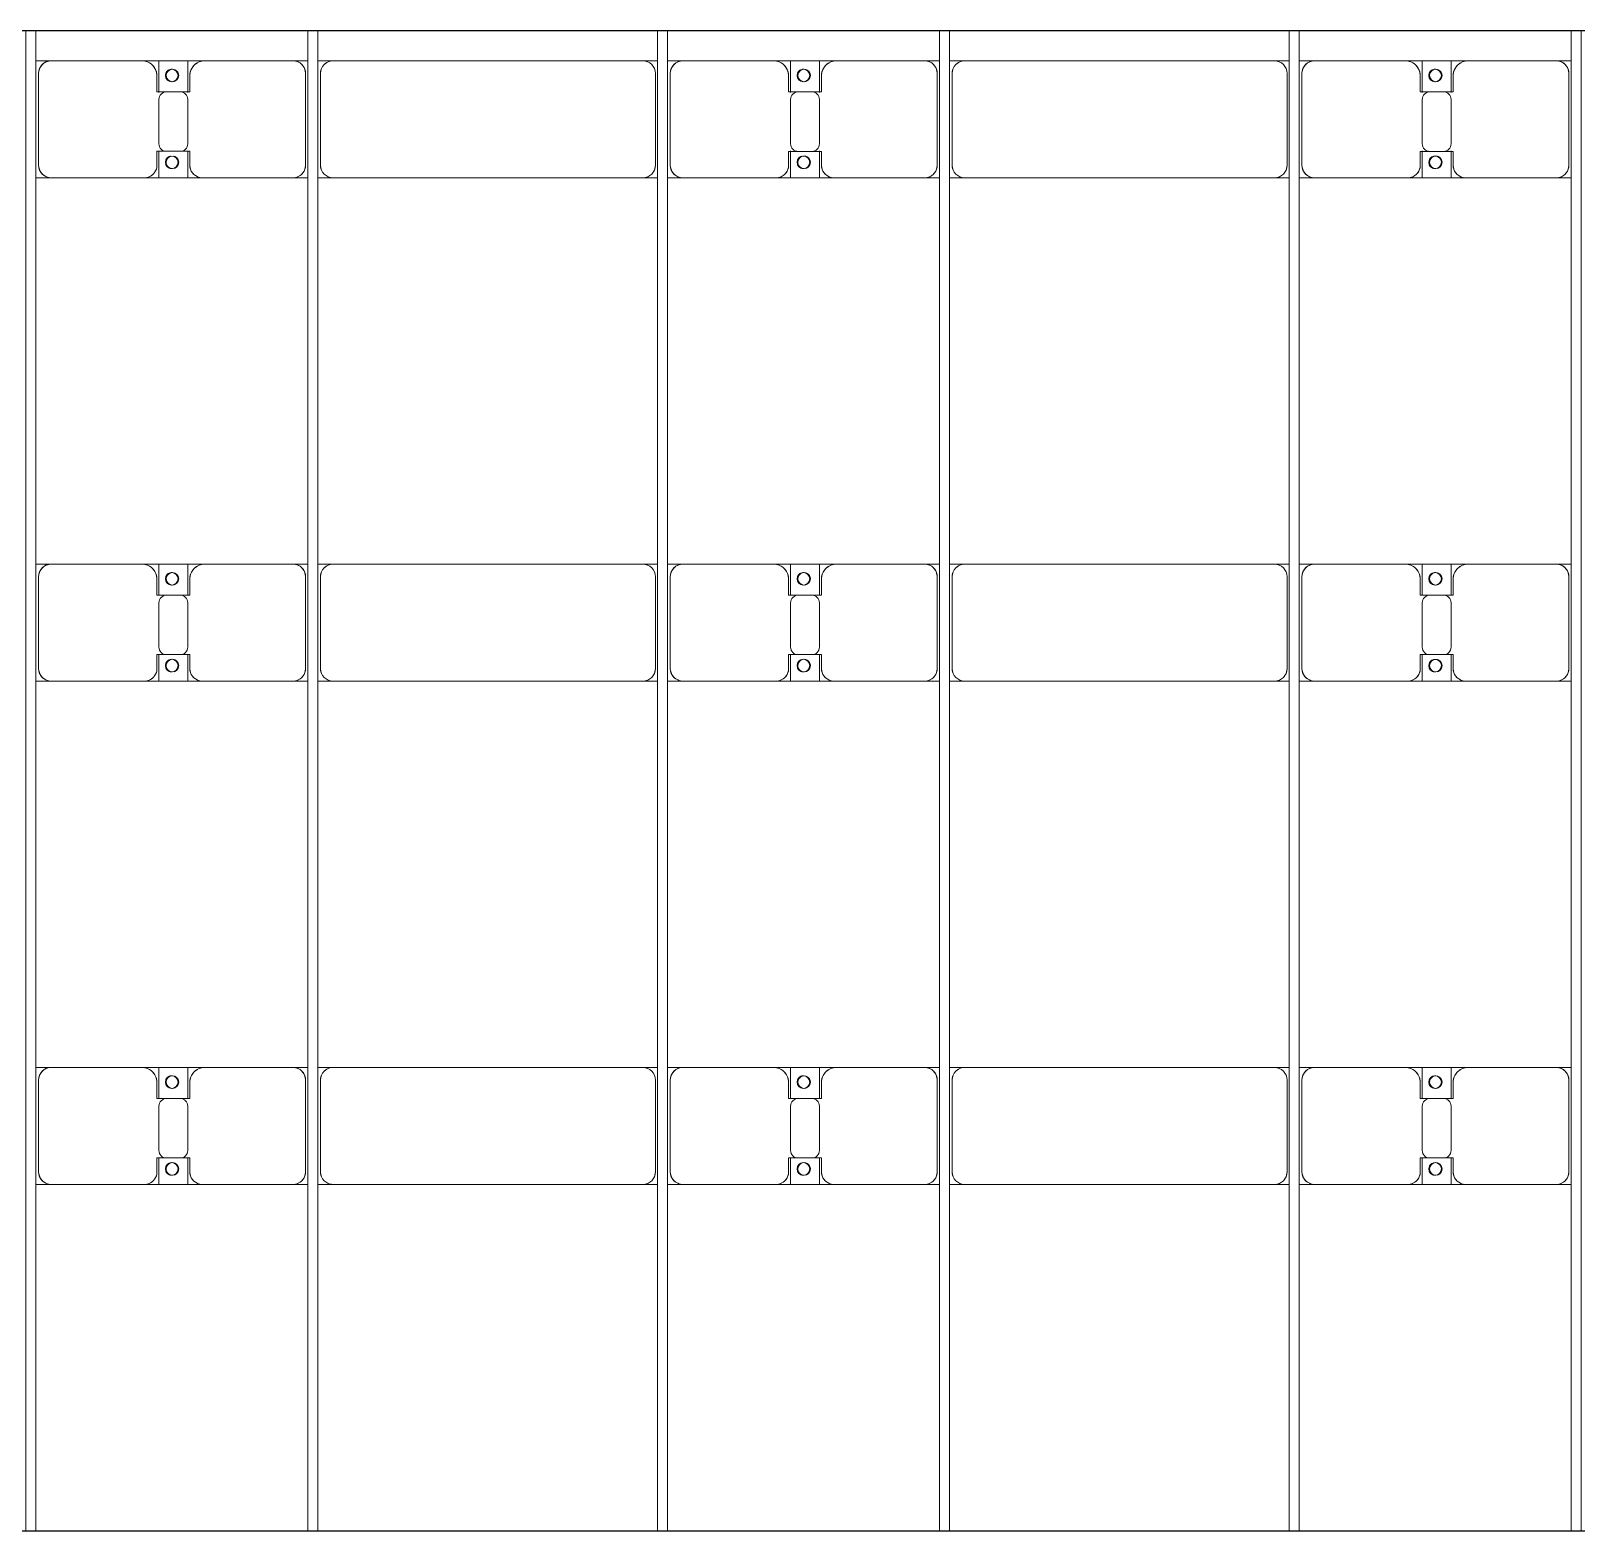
# Model space of a CAD drawing. Header units: millimetres. Extents: x -533732 to -130507, y -117886 to -23954.
# Drawn here: x -445029 to -438889, y -65746 to -59785 of the extents above; entities that cross this region are included whole.
import ezdxf

# ---------------------------------------------------------------- set-up
doc = ezdxf.new("R2010")
doc.units = ezdxf.units.MM
doc.layers.add('A-GENM', color=13, linetype='Continuous', lineweight=9)
doc.layers.add('S-BEAM', color=12, linetype='Continuous', lineweight=9)

# ---------------------------------------------------------------- blocks, each defined once
blk = doc.blocks.new('Dai phao do pin - DẢI PHAO ĐỠ PIN-V55-BỐ TRÍ KHUNG KẾT CẤU BÈ PIN 06')
at = {"layer": 'A-GENM', "color": 7}
for p, q in [((5728.9, 241.6), (5789.7, 241.6)), ((5728.9, 241.6), (5789.7, 241.6)), ((5739.7, 191.6), (5739.7, -173.4)), ((6149.7, 241.6), (5789.7, 241.6)), ((6149.7, 241.6), (6332.2, 241.6)), ((6332.2, 241.6), (6149.7, 241.6)), ((6217.8, 241.6), (6400.3, 241.6)), ((6217.8, 116.2), (6217.8, 241.6)), ((6400.3, 241.6), (6217.8, 241.6)), ((6332.2, 241.6), (6332.2, 116.2)), ((6750.3, 241.6), (6400.3, 241.6)), ((6750.3, 241.6), (6808.9, 241.6)), ((6750.3, 241.6), (6808.9, 241.6)), ((6800.3, -173.4), (6800.3, 191.6)), ((6848.9, 241.6), (6909.7, 241.6)), ((6848.9, 241.6), (6909.7, 241.6)), ((6859.7, 191.6), (6859.7, -173.4)), ((8140.3, 241.6), (6909.7, 241.6)), ((8140.3, 241.6), (8198.9, 241.6)), ((8140.3, 241.6), (8198.9, 241.6)), ((8190.3, -173.4), (8190.3, 191.6)), ((8238.9, 241.6), (8299.7, 241.6)), ((8238.9, 241.6), (8299.7, 241.6)), ((8249.7, 191.6), (8249.7, -173.4)), ((8659.7, 241.6), (8299.7, 241.6)), ((8659.7, 241.6), (8842.2, 241.6)), ((8842.2, 241.6), (8659.7, 241.6)), ((8727.8, 241.6), (8910.3, 241.6)), ((8727.8, 116.2), (8727.8, 241.6)), ((8910.3, 241.6), (8727.8, 241.6)), ((8842.2, 241.6), (8842.2, 116.2)), ((9260.3, 241.6), (8910.3, 241.6)), ((9260.3, 241.6), (9318.9, 241.6)), ((9260.3, 241.6), (9318.9, 241.6)), ((9310.3, -173.4), (9310.3, 191.6)), ((9358.9, 241.6), (9419.7, 241.6)), ((9358.9, 241.6), (9419.7, 241.6)), ((9369.7, 191.6), (9369.7, -173.4)), ((10650.3, 241.6), (9419.7, 241.6)), ((10650.3, 241.6), (10708.9, 241.6)), ((10650.3, 241.6), (10708.9, 241.6)), ((10700.3, -173.4), (10700.3, 191.6)), ((10748.9, 241.6), (10809.7, 241.6)), ((10748.9, 241.6), (10809.7, 241.6)), ((10759.7, 191.6), (10759.7, -173.4)), ((11169.7, 241.6), (10809.7, 241.6)), ((11169.7, 241.6), (11352.2, 241.6)), ((11352.2, 241.6), (11169.7, 241.6)), ((11237.8, 241.6), (11420.3, 241.6)), ((11237.8, 116.2), (11237.8, 241.6)), ((11420.3, 241.6), (11237.8, 241.6)), ((11352.2, 241.6), (11352.2, 116.2)), ((11770.3, 241.6), (11420.3, 241.6)), ((11770.3, 241.6), (11828.9, 241.6)), ((11770.3, 241.6), (11828.9, 241.6)), ((11820.3, -173.4), (11820.3, 191.6)), ((6209.7, 118.2), (6209.7, 181.6)), ((6340.3, 181.6), (6340.3, 118.2)), ((8719.7, 118.2), (8719.7, 181.6)), ((8850.3, 181.6), (8850.3, 118.2)), ((11229.7, 118.2), (11229.7, 181.6)), ((11360.3, 181.6), (11360.3, 118.2)), ((6302.2, 118.2), (6209.7, 118.2)), ((6217.8, 88.2), (6217.8, -88.2)), ((6340.3, 118.2), (6247.8, 118.2)), ((6332.2, -88.2), (6332.2, 88.2)), ((8812.2, 118.2), (8719.7, 118.2)), ((8727.8, 88.2), (8727.8, -88.2)), ((8850.3, 118.2), (8757.8, 118.2)), ((8842.2, -88.2), (8842.2, 88.2)), ((11322.2, 118.2), (11229.7, 118.2)), ((11237.8, 88.2), (11237.8, -88.2)), ((11360.3, 118.2), (11267.8, 118.2)), ((11352.2, -88.2), (11352.2, 88.2)), ((6209.7, -173.4), (6209.7, -118.2)), ((6209.7, -118.2), (6302.2, -118.2)), ((6217.8, -223.4), (6217.8, -116.2)), ((6247.8, -118.2), (6340.3, -118.2)), ((6332.2, -116.2), (6332.2, -223.4)), ((6340.3, -118.2), (6340.3, -173.4)), ((8719.7, -173.4), (8719.7, -118.2)), ((8719.7, -118.2), (8812.2, -118.2)), ((8727.8, -223.4), (8727.8, -116.2)), ((8757.8, -118.2), (8850.3, -118.2)), ((8842.2, -116.2), (8842.2, -223.4)), ((8850.3, -118.2), (8850.3, -173.4)), ((11229.7, -173.4), (11229.7, -118.2)), ((11229.7, -118.2), (11322.2, -118.2)), ((11237.8, -223.4), (11237.8, -116.2)), ((11267.8, -118.2), (11360.3, -118.2)), ((11352.2, -116.2), (11352.2, -223.4)), ((11360.3, -118.2), (11360.3, -173.4)), ((5789.7, -223.4), (5728.9, -223.4)), ((5789.7, -223.4), (5728.9, -223.4)), ((5789.7, -223.4), (6159.7, -223.4)), ((6332.2, -223.4), (6159.7, -223.4)), ((6159.7, -223.4), (6332.2, -223.4)), ((6390.3, -223.4), (6217.8, -223.4)), ((6217.8, -223.4), (6390.3, -223.4)), ((6390.3, -223.4), (6750.3, -223.4)), ((6808.9, -223.4), (6750.3, -223.4)), ((6808.9, -223.4), (6750.3, -223.4)), ((6909.7, -223.4), (6848.9, -223.4)), ((6909.7, -223.4), (6848.9, -223.4)), ((6909.7, -223.4), (8140.3, -223.4)), ((8198.9, -223.4), (8140.3, -223.4)), ((8198.9, -223.4), (8140.3, -223.4)), ((8299.7, -223.4), (8238.9, -223.4)), ((8299.7, -223.4), (8238.9, -223.4)), ((8299.7, -223.4), (8669.7, -223.4)), ((8842.2, -223.4), (8669.7, -223.4)), ((8669.7, -223.4), (8842.2, -223.4)), ((8900.3, -223.4), (8727.8, -223.4)), ((8727.8, -223.4), (8900.3, -223.4)), ((8900.3, -223.4), (9260.3, -223.4)), ((9318.9, -223.4), (9260.3, -223.4)), ((9318.9, -223.4), (9260.3, -223.4)), ((9419.7, -223.4), (9358.9, -223.4)), ((9419.7, -223.4), (9358.9, -223.4)), ((9419.7, -223.4), (10650.3, -223.4)), ((10708.9, -223.4), (10650.3, -223.4)), ((10708.9, -223.4), (10650.3, -223.4)), ((10809.7, -223.4), (10748.9, -223.4)), ((10809.7, -223.4), (10748.9, -223.4)), ((10809.7, -223.4), (11179.7, -223.4)), ((11352.2, -223.4), (11179.7, -223.4)), ((11179.7, -223.4), (11352.2, -223.4)), ((11410.3, -223.4), (11237.8, -223.4)), ((11237.8, -223.4), (11410.3, -223.4)), ((11410.3, -223.4), (11770.3, -223.4)), ((11828.9, -223.4), (11770.3, -223.4)), ((11828.9, -223.4), (11770.3, -223.4))]:
    blk.add_line(p, q, dxfattribs=at)
for centre, radius, start, end in [((5789.7, 191.6), 50, 90, 180), ((5789.7, 191.6), 50, 105, 180), ((6149.7, 181.6), 60, 360, 90), ((6149.7, 181.6), 60, 360, 60), ((6268.6, 183.2), 25, 0, 180), ((6268.6, 183.2), 25, 0, 165), ((6271.4, 183.2), 25, 0, 180), ((6271.4, 183.2), 25, 90, 180), ((6271.4, 183.2), 25, 15, 75), ((6400.3, 181.6), 60, 90, 180), ((6400.3, 181.6), 60, 120, 180), ((6750.3, 191.6), 50, 0, 90), ((6750.3, 191.6), 50, 0, 75), ((6909.7, 191.6), 50, 90, 180), ((6909.7, 191.6), 50, 150, 180), ((6909.7, 191.6), 50, 105, 135), ((8140.3, 191.6), 50, 0, 90), ((8140.3, 191.6), 50, 60, 90), ((8140.3, 191.6), 50, 15, 30), ((8299.7, 191.6), 50, 90, 180), ((8299.7, 191.6), 50, 105, 180), ((8659.7, 181.6), 60, 360, 90), ((8659.7, 181.6), 60, 360, 60), ((8778.6, 183.2), 25, 0, 180), ((8778.6, 183.2), 25, 0, 165), ((8781.4, 183.2), 25, 360, 180), ((8781.4, 183.2), 25, 90, 180), ((8781.4, 183.2), 25, 15, 75), ((8910.3, 181.6), 60, 90, 180), ((8910.3, 181.6), 60, 120, 180), ((9260.3, 191.6), 50, 0, 90), ((9260.3, 191.6), 50, 0, 75), ((9419.7, 191.6), 50, 90, 180), ((9419.7, 191.6), 50, 150, 180), ((9419.7, 191.6), 50, 105, 135), ((10650.3, 191.6), 50, 360, 90), ((10650.3, 191.6), 50, 60, 90), ((10650.3, 191.6), 50, 15, 30), ((10809.7, 191.6), 50, 90, 180), ((10809.7, 191.6), 50, 105, 180), ((11169.7, 181.6), 60, 360, 90), ((11169.7, 181.6), 60, 360, 60), ((11288.6, 183.2), 25, 0, 180), ((11288.6, 183.2), 25, 0, 165), ((11291.4, 183.2), 25, 360, 180), ((11291.4, 183.2), 25, 90, 180), ((11291.4, 183.2), 25, 15, 75), ((11420.3, 181.6), 60, 90, 180), ((11420.3, 181.6), 60, 120, 180), ((11770.3, 191.6), 50, 360, 90), ((11770.3, 191.6), 50, 360, 75), ((6268.6, 183.2), 25, 180, 0), ((6271.4, 183.2), 25, 180, 0), ((6271.4, 183.2), 25, 180, 300), ((6268.6, 183.2), 25, 210, 0), ((6271.4, 183.2), 25, 330, 345), ((8778.6, 183.2), 25, 180, 0), ((8781.4, 183.2), 25, 180, 360), ((8781.4, 183.2), 25, 180, 300), ((8778.6, 183.2), 25, 210, 0), ((8781.4, 183.2), 25, 330, 345), ((11288.6, 183.2), 25, 180, 0), ((11291.4, 183.2), 25, 180, 0), ((11291.4, 183.2), 25, 180, 300), ((11288.6, 183.2), 25, 210, 0), ((11291.4, 183.2), 25, 330, 345), ((6247.8, 88.2), 30, 90, 180), ((6302.2, 88.2), 30, 0, 90), ((8757.8, 88.2), 30, 90, 180), ((8812.2, 88.2), 30, 360, 90), ((11267.8, 88.2), 30, 90, 180), ((11322.2, 88.2), 30, 0, 90), ((6247.8, -88.2), 30, 180, 270), ((6302.2, -88.2), 30, 270, 0), ((8757.8, -88.2), 30, 180, 270), ((8812.2, -88.2), 30, 270, 0), ((11267.8, -88.2), 30, 180, 270), ((11322.2, -88.2), 30, 270, 0), ((5789.7, -173.4), 50, 180, 270), ((5789.7, -173.4), 50, 180, 255), ((6159.7, -173.4), 50, 270, 0), ((6159.7, -173.4), 50, 289.97255, 0), ((6268.6, -161.8), 25, 0, 180), ((6268.6, -161.8), 25, 180, 360), ((6268.6, -161.8), 25, 105, 165), ((6268.6, -161.8), 25, 195, 0), ((6271.4, -161.8), 25, 0, 180), ((6271.4, -161.8), 25, 105, 180), ((6271.4, -161.8), 25, 180, 0), ((6271.4, -161.8), 25, 180, 270), ((6268.6, -161.8), 25, 0, 75), ((6271.4, -161.8), 25, 15, 75), ((6271.4, -161.8), 25, 285, 345), ((6390.3, -173.4), 50, 180, 270), ((6390.3, -173.4), 50, 180, 255), ((6750.3, -173.4), 50, 270, 360), ((6750.3, -173.4), 50, 285, 360), ((6909.7, -173.4), 50, 180, 270), ((6909.7, -173.4), 50, 180, 210), ((8140.3, -173.4), 50, 270, 360), ((8140.3, -173.4), 50, 330, 360), ((8299.7, -173.4), 50, 180, 270), ((8299.7, -173.4), 50, 180, 255), ((8669.7, -173.4), 50, 270, 0), ((8669.7, -173.4), 50, 285, 0), ((8778.6, -161.8), 25, 0, 180), ((8778.6, -161.8), 25, 180, 0), ((8778.6, -161.8), 25, 105, 165), ((8778.6, -161.8), 25, 195, 360), ((8781.4, -161.8), 25, 360, 180), ((8781.4, -161.8), 25, 105, 180), ((8781.4, -161.8), 25, 180, 0), ((8781.4, -161.8), 25, 180, 270), ((8778.6, -161.8), 25, 360, 75), ((8781.4, -161.8), 25, 15, 75), ((8781.4, -161.8), 25, 285, 345), ((8900.3, -173.4), 50, 180, 270), ((8900.3, -173.4), 50, 180, 255), ((9260.3, -173.4), 50, 270, 360), ((9260.3, -173.4), 50, 285, 360), ((9419.7, -173.4), 50, 180, 270), ((9419.7, -173.4), 50, 180, 210), ((10650.3, -173.4), 50, 270, 360), ((10650.3, -173.4), 50, 330, 360), ((10809.7, -173.4), 50, 180, 270), ((10809.7, -173.4), 50, 180, 255), ((11179.7, -173.4), 50, 270, 360), ((11179.7, -173.4), 50, 285, 0), ((11288.6, -161.8), 25, 360, 180), ((11288.6, -161.8), 25, 180, 360), ((11288.6, -161.8), 25, 105, 165), ((11288.6, -161.8), 25, 195, 360), ((11291.4, -161.8), 25, 0, 180), ((11291.4, -161.8), 25, 105, 180), ((11291.4, -161.8), 25, 180, 0), ((11291.4, -161.8), 25, 180, 270), ((11288.6, -161.8), 25, 360, 75), ((11291.4, -161.8), 25, 15, 75), ((11291.4, -161.8), 25, 285, 345), ((11410.3, -173.4), 50, 180, 270), ((11410.3, -173.4), 50, 180, 255), ((11770.3, -173.4), 50, 270, 360), ((11770.3, -173.4), 50, 285, 360), ((6909.7, -173.4), 50, 240, 270), ((8140.3, -173.4), 50, 285, 300), ((9419.7, -173.4), 50, 240, 270), ((10650.3, -173.4), 50, 285, 300)]:
    blk.add_arc(centre, radius, start, end, dxfattribs=at)
blk = doc.blocks.new('Dai phao do pin - DẢI PHAO ĐỠ PIN-V57-BỐ TRÍ KHUNG KẾT CẤU BÈ PIN 06')
at = {"layer": 'A-GENM', "color": 7}
for p, q in [((5728.9, 241.6), (5789.7, 241.6)), ((5728.9, 241.6), (5789.7, 241.6)), ((5739.7, 191.6), (5739.7, -173.4)), ((6149.7, 241.6), (5789.7, 241.6)), ((6149.7, 241.6), (6332.2, 241.6)), ((6332.2, 241.6), (6149.7, 241.6)), ((6217.8, 241.6), (6400.3, 241.6)), ((6217.8, 116.2), (6217.8, 241.6)), ((6400.3, 241.6), (6217.8, 241.6)), ((6332.2, 241.6), (6332.2, 116.2)), ((6750.3, 241.6), (6400.3, 241.6)), ((6750.3, 241.6), (6808.9, 241.6)), ((6750.3, 241.6), (6808.9, 241.6)), ((6800.3, -173.4), (6800.3, 191.6)), ((6848.9, 241.6), (6909.7, 241.6)), ((6848.9, 241.6), (6909.7, 241.6)), ((6859.7, 191.6), (6859.7, -173.4)), ((8140.3, 241.6), (6909.7, 241.6)), ((8140.3, 241.6), (8198.9, 241.6)), ((8140.3, 241.6), (8198.9, 241.6)), ((8190.3, -173.4), (8190.3, 191.6)), ((8238.9, 241.6), (8299.7, 241.6)), ((8238.9, 241.6), (8299.7, 241.6)), ((8249.7, 191.6), (8249.7, -173.4)), ((8659.7, 241.6), (8299.7, 241.6)), ((8659.7, 241.6), (8842.2, 241.6)), ((8842.2, 241.6), (8659.7, 241.6)), ((8727.8, 241.6), (8910.3, 241.6)), ((8727.8, 116.2), (8727.8, 241.6)), ((8910.3, 241.6), (8727.8, 241.6)), ((8842.2, 241.6), (8842.2, 116.2)), ((9260.3, 241.6), (8910.3, 241.6)), ((9260.3, 241.6), (9318.9, 241.6)), ((9260.3, 241.6), (9318.9, 241.6)), ((9310.3, -173.4), (9310.3, 191.6)), ((9358.9, 241.6), (9419.7, 241.6)), ((9358.9, 241.6), (9419.7, 241.6)), ((9369.7, 191.6), (9369.7, -173.4)), ((10650.3, 241.6), (9419.7, 241.6)), ((10650.3, 241.6), (10708.9, 241.6)), ((10650.3, 241.6), (10708.9, 241.6)), ((10700.3, -173.4), (10700.3, 191.6)), ((10748.9, 241.6), (10809.7, 241.6)), ((10748.9, 241.6), (10809.7, 241.6)), ((10759.7, 191.6), (10759.7, -173.4)), ((11169.7, 241.6), (10809.7, 241.6)), ((11169.7, 241.6), (11352.2, 241.6)), ((11352.2, 241.6), (11169.7, 241.6)), ((11237.8, 241.6), (11420.3, 241.6)), ((11237.8, 116.2), (11237.8, 241.6)), ((11420.3, 241.6), (11237.8, 241.6)), ((11352.2, 241.6), (11352.2, 116.2)), ((11770.3, 241.6), (11420.3, 241.6)), ((11770.3, 241.6), (11828.9, 241.6)), ((11770.3, 241.6), (11828.9, 241.6)), ((11820.3, -173.4), (11820.3, 191.6)), ((6209.7, 118.2), (6209.7, 181.6)), ((6340.3, 181.6), (6340.3, 118.2)), ((8719.7, 118.2), (8719.7, 181.6)), ((8850.3, 181.6), (8850.3, 118.2)), ((11229.7, 118.2), (11229.7, 181.6)), ((11360.3, 181.6), (11360.3, 118.2)), ((6302.2, 118.2), (6209.7, 118.2)), ((6217.8, 88.2), (6217.8, -88.2)), ((6340.3, 118.2), (6247.8, 118.2)), ((6332.2, -88.2), (6332.2, 88.2)), ((8812.2, 118.2), (8719.7, 118.2)), ((8727.8, 88.2), (8727.8, -88.2)), ((8850.3, 118.2), (8757.8, 118.2)), ((8842.2, -88.2), (8842.2, 88.2)), ((11322.2, 118.2), (11229.7, 118.2)), ((11237.8, 88.2), (11237.8, -88.2)), ((11360.3, 118.2), (11267.8, 118.2)), ((11352.2, -88.2), (11352.2, 88.2)), ((6209.7, -173.4), (6209.7, -118.2)), ((6209.7, -118.2), (6302.2, -118.2)), ((6217.8, -223.4), (6217.8, -116.2)), ((6247.8, -118.2), (6340.3, -118.2)), ((6332.2, -116.2), (6332.2, -223.4)), ((6340.3, -118.2), (6340.3, -173.4)), ((8719.7, -173.4), (8719.7, -118.2)), ((8719.7, -118.2), (8812.2, -118.2)), ((8727.8, -223.4), (8727.8, -116.2)), ((8757.8, -118.2), (8850.3, -118.2)), ((8842.2, -116.2), (8842.2, -223.4)), ((8850.3, -118.2), (8850.3, -173.4)), ((11229.7, -173.4), (11229.7, -118.2)), ((11229.7, -118.2), (11322.2, -118.2)), ((11237.8, -223.4), (11237.8, -116.2)), ((11267.8, -118.2), (11360.3, -118.2)), ((11352.2, -116.2), (11352.2, -223.4)), ((11360.3, -118.2), (11360.3, -173.4)), ((5789.7, -223.4), (5728.9, -223.4)), ((5789.7, -223.4), (5728.9, -223.4)), ((5789.7, -223.4), (6159.7, -223.4)), ((6332.2, -223.4), (6159.7, -223.4)), ((6159.7, -223.4), (6332.2, -223.4)), ((6390.3, -223.4), (6217.8, -223.4)), ((6217.8, -223.4), (6390.3, -223.4)), ((6390.3, -223.4), (6750.3, -223.4)), ((6808.9, -223.4), (6750.3, -223.4)), ((6808.9, -223.4), (6750.3, -223.4)), ((6909.7, -223.4), (6848.9, -223.4)), ((6909.7, -223.4), (6848.9, -223.4)), ((6909.7, -223.4), (8140.3, -223.4)), ((8198.9, -223.4), (8140.3, -223.4)), ((8198.9, -223.4), (8140.3, -223.4)), ((8299.7, -223.4), (8238.9, -223.4)), ((8299.7, -223.4), (8238.9, -223.4)), ((8299.7, -223.4), (8669.7, -223.4)), ((8842.2, -223.4), (8669.7, -223.4)), ((8669.7, -223.4), (8842.2, -223.4)), ((8900.3, -223.4), (8727.8, -223.4)), ((8727.8, -223.4), (8900.3, -223.4)), ((8900.3, -223.4), (9260.3, -223.4)), ((9318.9, -223.4), (9260.3, -223.4)), ((9318.9, -223.4), (9260.3, -223.4)), ((9419.7, -223.4), (9358.9, -223.4)), ((9419.7, -223.4), (9358.9, -223.4)), ((9419.7, -223.4), (10650.3, -223.4)), ((10708.9, -223.4), (10650.3, -223.4)), ((10708.9, -223.4), (10650.3, -223.4)), ((10809.7, -223.4), (10748.9, -223.4)), ((10809.7, -223.4), (10748.9, -223.4)), ((10809.7, -223.4), (11179.7, -223.4)), ((11352.2, -223.4), (11179.7, -223.4)), ((11179.7, -223.4), (11352.2, -223.4)), ((11410.3, -223.4), (11237.8, -223.4)), ((11237.8, -223.4), (11410.3, -223.4)), ((11410.3, -223.4), (11770.3, -223.4)), ((11828.9, -223.4), (11770.3, -223.4)), ((11828.9, -223.4), (11770.3, -223.4))]:
    blk.add_line(p, q, dxfattribs=at)
for centre, radius, start, end in [((5789.7, 191.6), 50, 90, 180), ((5789.7, 191.6), 50, 105, 180), ((6149.7, 181.6), 60, 360, 90), ((6149.7, 181.6), 60, 360, 60), ((6268.6, 183.2), 25, 0, 180), ((6268.6, 183.2), 25, 0, 165), ((6271.4, 183.2), 25, 0, 180), ((6271.4, 183.2), 25, 90, 180), ((6271.4, 183.2), 25, 15, 75), ((6400.3, 181.6), 60, 90, 180), ((6400.3, 181.6), 60, 120, 180), ((6750.3, 191.6), 50, 0, 90), ((6750.3, 191.6), 50, 0, 75), ((6909.7, 191.6), 50, 90, 180), ((6909.7, 191.6), 50, 150, 180), ((6909.7, 191.6), 50, 105, 135), ((8140.3, 191.6), 50, 0, 90), ((8140.3, 191.6), 50, 60, 90), ((8140.3, 191.6), 50, 15, 30), ((8299.7, 191.6), 50, 90, 180), ((8299.7, 191.6), 50, 105, 180), ((8659.7, 181.6), 60, 360, 90), ((8659.7, 181.6), 60, 360, 60), ((8778.6, 183.2), 25, 0, 180), ((8778.6, 183.2), 25, 0, 165), ((8781.4, 183.2), 25, 360, 180), ((8781.4, 183.2), 25, 90, 180), ((8781.4, 183.2), 25, 15, 75), ((8910.3, 181.6), 60, 90, 180), ((8910.3, 181.6), 60, 120, 180), ((9260.3, 191.6), 50, 0, 90), ((9260.3, 191.6), 50, 0, 75), ((9419.7, 191.6), 50, 90, 180), ((9419.7, 191.6), 50, 150, 180), ((9419.7, 191.6), 50, 105, 135), ((10650.3, 191.6), 50, 360, 90), ((10650.3, 191.6), 50, 60, 90), ((10650.3, 191.6), 50, 15, 30), ((10809.7, 191.6), 50, 90, 180), ((10809.7, 191.6), 50, 105, 180), ((11169.7, 181.6), 60, 360, 90), ((11169.7, 181.6), 60, 360, 60), ((11288.6, 183.2), 25, 0, 180), ((11288.6, 183.2), 25, 0, 165), ((11291.4, 183.2), 25, 360, 180), ((11291.4, 183.2), 25, 90, 180), ((11291.4, 183.2), 25, 15, 75), ((11420.3, 181.6), 60, 90, 180), ((11420.3, 181.6), 60, 120, 180), ((11770.3, 191.6), 50, 360, 90), ((11770.3, 191.6), 50, 360, 75), ((6268.6, 183.2), 25, 180, 0), ((6271.4, 183.2), 25, 180, 0), ((6271.4, 183.2), 25, 180, 300), ((6268.6, 183.2), 25, 210, 0), ((6271.4, 183.2), 25, 330, 345), ((8778.6, 183.2), 25, 180, 0), ((8781.4, 183.2), 25, 180, 360), ((8781.4, 183.2), 25, 180, 300), ((8778.6, 183.2), 25, 210, 0), ((8781.4, 183.2), 25, 330, 345), ((11288.6, 183.2), 25, 180, 0), ((11291.4, 183.2), 25, 180, 0), ((11291.4, 183.2), 25, 180, 300), ((11288.6, 183.2), 25, 210, 0), ((11291.4, 183.2), 25, 330, 345), ((6247.8, 88.2), 30, 90, 180), ((6302.2, 88.2), 30, 0, 90), ((8757.8, 88.2), 30, 90, 180), ((8812.2, 88.2), 30, 360, 90), ((11267.8, 88.2), 30, 90, 180), ((11322.2, 88.2), 30, 0, 90), ((6247.8, -88.2), 30, 180, 270), ((6302.2, -88.2), 30, 270, 0), ((8757.8, -88.2), 30, 180, 270), ((8812.2, -88.2), 30, 270, 0), ((11267.8, -88.2), 30, 180, 270), ((11322.2, -88.2), 30, 270, 0), ((5789.7, -173.4), 50, 180, 270), ((5789.7, -173.4), 50, 180, 255), ((6159.7, -173.4), 50, 270, 0), ((6159.7, -173.4), 50, 289.98303, 0), ((6268.6, -161.8), 25, 0, 180), ((6268.6, -161.8), 25, 180, 360), ((6268.6, -161.8), 25, 105, 165), ((6268.6, -161.8), 25, 195, 0), ((6271.4, -161.8), 25, 0, 180), ((6271.4, -161.8), 25, 105, 180), ((6271.4, -161.8), 25, 180, 0), ((6271.4, -161.8), 25, 180, 270), ((6268.6, -161.8), 25, 0, 75), ((6271.4, -161.8), 25, 15, 75), ((6271.4, -161.8), 25, 285, 345), ((6390.3, -173.4), 50, 180, 270), ((6390.3, -173.4), 50, 180, 255), ((6750.3, -173.4), 50, 270, 360), ((6750.3, -173.4), 50, 285, 360), ((6909.7, -173.4), 50, 180, 270), ((6909.7, -173.4), 50, 180, 210), ((8140.3, -173.4), 50, 270, 360), ((8140.3, -173.4), 50, 330, 360), ((8299.7, -173.4), 50, 180, 270), ((8299.7, -173.4), 50, 180, 255), ((8669.7, -173.4), 50, 270, 0), ((8669.7, -173.4), 50, 285, 0), ((8778.6, -161.8), 25, 0, 180), ((8778.6, -161.8), 25, 180, 0), ((8778.6, -161.8), 25, 105, 165), ((8778.6, -161.8), 25, 195, 360), ((8781.4, -161.8), 25, 360, 180), ((8781.4, -161.8), 25, 105, 180), ((8781.4, -161.8), 25, 180, 0), ((8781.4, -161.8), 25, 180, 270), ((8778.6, -161.8), 25, 360, 75), ((8781.4, -161.8), 25, 15, 75), ((8781.4, -161.8), 25, 285, 345), ((8900.3, -173.4), 50, 180, 270), ((8900.3, -173.4), 50, 180, 255), ((9260.3, -173.4), 50, 270, 360), ((9260.3, -173.4), 50, 285, 360), ((9419.7, -173.4), 50, 180, 270), ((9419.7, -173.4), 50, 180, 210), ((10650.3, -173.4), 50, 270, 360), ((10650.3, -173.4), 50, 330, 360), ((10809.7, -173.4), 50, 180, 270), ((10809.7, -173.4), 50, 180, 255), ((11179.7, -173.4), 50, 270, 360), ((11179.7, -173.4), 50, 285, 0), ((11288.6, -161.8), 25, 360, 180), ((11288.6, -161.8), 25, 180, 360), ((11288.6, -161.8), 25, 105, 165), ((11288.6, -161.8), 25, 195, 360), ((11291.4, -161.8), 25, 0, 180), ((11291.4, -161.8), 25, 105, 180), ((11291.4, -161.8), 25, 180, 0), ((11291.4, -161.8), 25, 180, 270), ((11288.6, -161.8), 25, 360, 75), ((11291.4, -161.8), 25, 15, 75), ((11291.4, -161.8), 25, 285, 345), ((11410.3, -173.4), 50, 180, 270), ((11410.3, -173.4), 50, 180, 255), ((11770.3, -173.4), 50, 270, 360), ((11770.3, -173.4), 50, 285, 360), ((6909.7, -173.4), 50, 240, 270), ((8140.3, -173.4), 50, 285, 300), ((9419.7, -173.4), 50, 240, 270), ((10650.3, -173.4), 50, 285, 300)]:
    blk.add_arc(centre, radius, start, end, dxfattribs=at)
blk = doc.blocks.new('Dai phao do pin - DẢI PHAO ĐỠ PIN-V59-BỐ TRÍ KHUNG KẾT CẤU BÈ PIN 06')
at = {"layer": 'A-GENM', "color": 7}
for p, q in [((5728.9, 241.6), (5789.7, 241.6)), ((5728.9, 241.6), (5789.7, 241.6)), ((5739.7, 191.6), (5739.7, -173.4)), ((6149.7, 241.6), (5789.7, 241.6)), ((6149.7, 241.6), (6332.2, 241.6)), ((6332.2, 241.6), (6149.7, 241.6)), ((6217.8, 241.6), (6400.3, 241.6)), ((6217.8, 116.2), (6217.8, 241.6)), ((6400.3, 241.6), (6217.8, 241.6)), ((6332.2, 241.6), (6332.2, 116.2)), ((6750.3, 241.6), (6400.3, 241.6)), ((6750.3, 241.6), (6808.9, 241.6)), ((6750.3, 241.6), (6808.9, 241.6)), ((6800.3, -173.4), (6800.3, 191.6)), ((6848.9, 241.6), (6909.7, 241.6)), ((6848.9, 241.6), (6909.7, 241.6)), ((6859.7, 191.6), (6859.7, -173.4)), ((8140.3, 241.6), (6909.7, 241.6)), ((8140.3, 241.6), (8198.9, 241.6)), ((8140.3, 241.6), (8198.9, 241.6)), ((8190.3, -173.4), (8190.3, 191.6)), ((8238.9, 241.6), (8299.7, 241.6)), ((8238.9, 241.6), (8299.7, 241.6)), ((8249.7, 191.6), (8249.7, -173.4)), ((8659.7, 241.6), (8299.7, 241.6)), ((8659.7, 241.6), (8842.2, 241.6)), ((8842.2, 241.6), (8659.7, 241.6)), ((8727.8, 241.6), (8910.3, 241.6)), ((8727.8, 116.2), (8727.8, 241.6)), ((8910.3, 241.6), (8727.8, 241.6)), ((8842.2, 241.6), (8842.2, 116.2)), ((9260.3, 241.6), (8910.3, 241.6)), ((9260.3, 241.6), (9318.9, 241.6)), ((9260.3, 241.6), (9318.9, 241.6)), ((9310.3, -173.4), (9310.3, 191.6)), ((9358.9, 241.6), (9419.7, 241.6)), ((9358.9, 241.6), (9419.7, 241.6)), ((9369.7, 191.6), (9369.7, -173.4)), ((10650.3, 241.6), (9419.7, 241.6)), ((10650.3, 241.6), (10708.9, 241.6)), ((10650.3, 241.6), (10708.9, 241.6)), ((10700.3, -173.4), (10700.3, 191.6)), ((10748.9, 241.6), (10809.7, 241.6)), ((10748.9, 241.6), (10809.7, 241.6)), ((10759.7, 191.6), (10759.7, -173.4)), ((11169.7, 241.6), (10809.7, 241.6)), ((11169.7, 241.6), (11352.2, 241.6)), ((11352.2, 241.6), (11169.7, 241.6)), ((11237.8, 241.6), (11420.3, 241.6)), ((11237.8, 116.2), (11237.8, 241.6)), ((11420.3, 241.6), (11237.8, 241.6)), ((11352.2, 241.6), (11352.2, 116.2)), ((11770.3, 241.6), (11420.3, 241.6)), ((11770.3, 241.6), (11828.9, 241.6)), ((11770.3, 241.6), (11828.9, 241.6)), ((11820.3, -173.4), (11820.3, 191.6)), ((6209.7, 118.2), (6209.7, 181.6)), ((6340.3, 181.6), (6340.3, 118.2)), ((8719.7, 118.2), (8719.7, 181.6)), ((8850.3, 181.6), (8850.3, 118.2)), ((11229.7, 118.2), (11229.7, 181.6)), ((11360.3, 181.6), (11360.3, 118.2)), ((6302.2, 118.2), (6209.7, 118.2)), ((6217.8, 88.2), (6217.8, -88.2)), ((6340.3, 118.2), (6247.8, 118.2)), ((6332.2, -88.2), (6332.2, 88.2)), ((8812.2, 118.2), (8719.7, 118.2)), ((8727.8, 88.2), (8727.8, -88.2)), ((8850.3, 118.2), (8757.8, 118.2)), ((8842.2, -88.2), (8842.2, 88.2)), ((11322.2, 118.2), (11229.7, 118.2)), ((11237.8, 88.2), (11237.8, -88.2)), ((11360.3, 118.2), (11267.8, 118.2)), ((11352.2, -88.2), (11352.2, 88.2)), ((6209.7, -173.4), (6209.7, -118.2)), ((6209.7, -118.2), (6302.2, -118.2)), ((6217.8, -223.4), (6217.8, -116.2)), ((6247.8, -118.2), (6340.3, -118.2)), ((6332.2, -116.2), (6332.2, -223.4)), ((6340.3, -118.2), (6340.3, -173.4)), ((8719.7, -173.4), (8719.7, -118.2)), ((8719.7, -118.2), (8812.2, -118.2)), ((8727.8, -223.4), (8727.8, -116.2)), ((8757.8, -118.2), (8850.3, -118.2)), ((8842.2, -116.2), (8842.2, -223.4)), ((8850.3, -118.2), (8850.3, -173.4)), ((11229.7, -173.4), (11229.7, -118.2)), ((11229.7, -118.2), (11322.2, -118.2)), ((11237.8, -223.4), (11237.8, -116.2)), ((11267.8, -118.2), (11360.3, -118.2)), ((11352.2, -116.2), (11352.2, -223.4)), ((11360.3, -118.2), (11360.3, -173.4)), ((5789.7, -223.4), (5728.9, -223.4)), ((5789.7, -223.4), (5728.9, -223.4)), ((5789.7, -223.4), (6159.7, -223.4)), ((6332.2, -223.4), (6159.7, -223.4)), ((6159.7, -223.4), (6332.2, -223.4)), ((6390.3, -223.4), (6217.8, -223.4)), ((6217.8, -223.4), (6390.3, -223.4)), ((6390.3, -223.4), (6750.3, -223.4)), ((6808.9, -223.4), (6750.3, -223.4)), ((6808.9, -223.4), (6750.3, -223.4)), ((6909.7, -223.4), (6848.9, -223.4)), ((6909.7, -223.4), (6848.9, -223.4)), ((6909.7, -223.4), (8140.3, -223.4)), ((8198.9, -223.4), (8140.3, -223.4)), ((8198.9, -223.4), (8140.3, -223.4)), ((8299.7, -223.4), (8238.9, -223.4)), ((8299.7, -223.4), (8238.9, -223.4)), ((8299.7, -223.4), (8669.7, -223.4)), ((8842.2, -223.4), (8669.7, -223.4)), ((8669.7, -223.4), (8842.2, -223.4)), ((8900.3, -223.4), (8727.8, -223.4)), ((8727.8, -223.4), (8900.3, -223.4)), ((8900.3, -223.4), (9260.3, -223.4)), ((9318.9, -223.4), (9260.3, -223.4)), ((9318.9, -223.4), (9260.3, -223.4)), ((9419.7, -223.4), (9358.9, -223.4)), ((9419.7, -223.4), (9358.9, -223.4)), ((9419.7, -223.4), (10650.3, -223.4)), ((10708.9, -223.4), (10650.3, -223.4)), ((10708.9, -223.4), (10650.3, -223.4)), ((10809.7, -223.4), (10748.9, -223.4)), ((10809.7, -223.4), (10748.9, -223.4)), ((10809.7, -223.4), (11179.7, -223.4)), ((11352.2, -223.4), (11179.7, -223.4)), ((11179.7, -223.4), (11352.2, -223.4)), ((11410.3, -223.4), (11237.8, -223.4)), ((11237.8, -223.4), (11410.3, -223.4)), ((11410.3, -223.4), (11770.3, -223.4)), ((11828.9, -223.4), (11770.3, -223.4)), ((11828.9, -223.4), (11770.3, -223.4))]:
    blk.add_line(p, q, dxfattribs=at)
for centre, radius, start, end in [((5789.7, 191.6), 50, 90, 180), ((5789.7, 191.6), 50, 105, 180), ((6149.7, 181.6), 60, 360, 90), ((6149.7, 181.6), 60, 360, 60), ((6268.6, 183.2), 25, 0, 180), ((6268.6, 183.2), 25, 0, 165), ((6271.4, 183.2), 25, 0, 180), ((6271.4, 183.2), 25, 90, 180), ((6271.4, 183.2), 25, 15, 75), ((6400.3, 181.6), 60, 90, 180), ((6400.3, 181.6), 60, 120, 180), ((6750.3, 191.6), 50, 0, 90), ((6750.3, 191.6), 50, 0, 75), ((6909.7, 191.6), 50, 90, 180), ((6909.7, 191.6), 50, 150, 180), ((6909.7, 191.6), 50, 105, 135), ((8140.3, 191.6), 50, 0, 90), ((8140.3, 191.6), 50, 60, 90), ((8140.3, 191.6), 50, 15, 30), ((8299.7, 191.6), 50, 90, 180), ((8299.7, 191.6), 50, 105, 180), ((8659.7, 181.6), 60, 360, 90), ((8659.7, 181.6), 60, 360, 60), ((8778.6, 183.2), 25, 0, 180), ((8778.6, 183.2), 25, 0, 165), ((8781.4, 183.2), 25, 360, 180), ((8781.4, 183.2), 25, 90, 180), ((8781.4, 183.2), 25, 15, 75), ((8910.3, 181.6), 60, 90, 180), ((8910.3, 181.6), 60, 120, 180), ((9260.3, 191.6), 50, 0, 90), ((9260.3, 191.6), 50, 0, 75), ((9419.7, 191.6), 50, 90, 180), ((9419.7, 191.6), 50, 150, 180), ((9419.7, 191.6), 50, 105, 135), ((10650.3, 191.6), 50, 360, 90), ((10650.3, 191.6), 50, 60, 90), ((10650.3, 191.6), 50, 15, 30), ((10809.7, 191.6), 50, 90, 180), ((10809.7, 191.6), 50, 105, 180), ((11169.7, 181.6), 60, 360, 90), ((11169.7, 181.6), 60, 360, 60), ((11288.6, 183.2), 25, 0, 180), ((11288.6, 183.2), 25, 0, 165), ((11291.4, 183.2), 25, 360, 180), ((11291.4, 183.2), 25, 90, 180), ((11291.4, 183.2), 25, 15, 75), ((11420.3, 181.6), 60, 90, 180), ((11420.3, 181.6), 60, 120, 180), ((11770.3, 191.6), 50, 360, 90), ((11770.3, 191.6), 50, 360, 75), ((6268.6, 183.2), 25, 180, 0), ((6271.4, 183.2), 25, 180, 0), ((6271.4, 183.2), 25, 180, 300), ((6268.6, 183.2), 25, 210, 0), ((6271.4, 183.2), 25, 330, 345), ((8778.6, 183.2), 25, 180, 0), ((8781.4, 183.2), 25, 180, 360), ((8781.4, 183.2), 25, 180, 300), ((8778.6, 183.2), 25, 210, 0), ((8781.4, 183.2), 25, 330, 345), ((11288.6, 183.2), 25, 180, 0), ((11291.4, 183.2), 25, 180, 0), ((11291.4, 183.2), 25, 180, 300), ((11288.6, 183.2), 25, 210, 0), ((11291.4, 183.2), 25, 330, 345), ((6247.8, 88.2), 30, 90, 180), ((6302.2, 88.2), 30, 0, 90), ((8757.8, 88.2), 30, 90, 180), ((8812.2, 88.2), 30, 360, 90), ((11267.8, 88.2), 30, 90, 180), ((11322.2, 88.2), 30, 0, 90), ((6247.8, -88.2), 30, 180, 270), ((6302.2, -88.2), 30, 270, 0), ((8757.8, -88.2), 30, 180, 270), ((8812.2, -88.2), 30, 270, 0), ((11267.8, -88.2), 30, 180, 270), ((11322.2, -88.2), 30, 270, 0), ((5789.7, -173.4), 50, 180, 270), ((5789.7, -173.4), 50, 180, 255), ((6159.7, -173.4), 50, 270, 0), ((6159.7, -173.4), 50, 289.99351, 0), ((6268.6, -161.8), 25, 0, 180), ((6268.6, -161.8), 25, 180, 360), ((6268.6, -161.8), 25, 105, 165), ((6268.6, -161.8), 25, 195, 0), ((6271.4, -161.8), 25, 0, 180), ((6271.4, -161.8), 25, 105, 180), ((6271.4, -161.8), 25, 180, 0), ((6271.4, -161.8), 25, 180, 270), ((6268.6, -161.8), 25, 0, 75), ((6271.4, -161.8), 25, 15, 75), ((6271.4, -161.8), 25, 285, 345), ((6390.3, -173.4), 50, 180, 270), ((6390.3, -173.4), 50, 180, 255), ((6750.3, -173.4), 50, 270, 360), ((6750.3, -173.4), 50, 285, 360), ((6909.7, -173.4), 50, 180, 270), ((6909.7, -173.4), 50, 180, 210), ((8140.3, -173.4), 50, 270, 360), ((8140.3, -173.4), 50, 330, 360), ((8299.7, -173.4), 50, 180, 270), ((8299.7, -173.4), 50, 180, 255), ((8669.7, -173.4), 50, 270, 0), ((8669.7, -173.4), 50, 285, 0), ((8778.6, -161.8), 25, 0, 180), ((8778.6, -161.8), 25, 180, 0), ((8778.6, -161.8), 25, 105, 165), ((8778.6, -161.8), 25, 195, 360), ((8781.4, -161.8), 25, 360, 180), ((8781.4, -161.8), 25, 105, 180), ((8781.4, -161.8), 25, 180, 0), ((8781.4, -161.8), 25, 180, 270), ((8778.6, -161.8), 25, 360, 75), ((8781.4, -161.8), 25, 15, 75), ((8781.4, -161.8), 25, 285, 345), ((8900.3, -173.4), 50, 180, 270), ((8900.3, -173.4), 50, 180, 255), ((9260.3, -173.4), 50, 270, 360), ((9260.3, -173.4), 50, 285, 360), ((9419.7, -173.4), 50, 180, 270), ((9419.7, -173.4), 50, 180, 210), ((10650.3, -173.4), 50, 270, 360), ((10650.3, -173.4), 50, 330, 360), ((10809.7, -173.4), 50, 180, 270), ((10809.7, -173.4), 50, 180, 255), ((11179.7, -173.4), 50, 270, 360), ((11179.7, -173.4), 50, 285, 0), ((11288.6, -161.8), 25, 360, 180), ((11288.6, -161.8), 25, 180, 360), ((11288.6, -161.8), 25, 105, 165), ((11288.6, -161.8), 25, 195, 360), ((11291.4, -161.8), 25, 0, 180), ((11291.4, -161.8), 25, 105, 180), ((11291.4, -161.8), 25, 180, 0), ((11291.4, -161.8), 25, 180, 270), ((11288.6, -161.8), 25, 360, 75), ((11291.4, -161.8), 25, 15, 75), ((11291.4, -161.8), 25, 285, 345), ((11410.3, -173.4), 50, 180, 270), ((11410.3, -173.4), 50, 180, 255), ((11770.3, -173.4), 50, 270, 360), ((11770.3, -173.4), 50, 285, 360), ((6909.7, -173.4), 50, 240, 270), ((8140.3, -173.4), 50, 285, 300), ((9419.7, -173.4), 50, 240, 270), ((10650.3, -173.4), 50, 285, 300)]:
    blk.add_arc(centre, radius, start, end, dxfattribs=at)
blk = doc.blocks.new('Dầm C52 - Dầm C52-V31-BỐ TRÍ KHUNG KẾT CẤU BÈ PIN 06')
at = {"layer": 'S-BEAM', "color": 1}
for p, q in [((5386.7, 20), (11346.7, 20)), ((11346.7, -20), (5386.7, -20))]:
    blk.add_line(p, q, dxfattribs=at)
blk = doc.blocks.new('Dầm C52 - Hộp 40x60-19816-BỐ TRÍ KHUNG KẾT CẤU BÈ PIN 06')
at = {"layer": 'S-BEAM', "color": 3, "lineweight": 25}
for p, q in [((-145891.1, 20), (145891.1, 20)), ((145891.1, -20), (-145891.1, -20))]:
    blk.add_line(p, q, dxfattribs=at)
blk = doc.blocks.new('HOBANMONG_BEPIN 6_rvt-1-BỐ TRÍ KHUNG KẾT CẤU BÈ PIN 06')
at = {"layer": 'A-GENM', "color": 3, "lineweight": 25, "rotation": 359.9997586099392}
for name, p in [('Dai phao do pin - DẢI PHAO ĐỠ PIN-V55-BỐ TRÍ KHUNG KẾT CẤU BÈ PIN 06', (-450737.7, -60145.2)), ('Dai phao do pin - DẢI PHAO ĐỠ PIN-V57-BỐ TRÍ KHUNG KẾT CẤU BÈ PIN 06', (-450737.7, -62145.2)), ('Dai phao do pin - DẢI PHAO ĐỠ PIN-V59-BỐ TRÍ KHUNG KẾT CẤU BÈ PIN 06', (-450737.7, -64145.2))]:
    blk.add_blockref(name, p, dxfattribs=at)
at = {"layer": 'S-BEAM', "color": 3, "lineweight": 25}
for name, p, rotation in [('Dầm C52 - Dầm C52-V31-BỐ TRÍ KHUNG KẾT CẤU BÈ PIN 06', (-445028.8, -71131.9), 89.99975860989275), ('Dầm C52 - Dầm C52-V31-BỐ TRÍ KHUNG KẾT CẤU BÈ PIN 06', (-443908.8, -71131.9), 89.99975860989275), ('Dầm C52 - Dầm C52-V31-BỐ TRÍ KHUNG KẾT CẤU BÈ PIN 06', (-442518.8, -71131.9), 89.99975860989275), ('Dầm C52 - Dầm C52-V31-BỐ TRÍ KHUNG KẾT CẤU BÈ PIN 06', (-441398.8, -71131.9), 89.99975860989275), ('Dầm C52 - Dầm C52-V31-BỐ TRÍ KHUNG KẾT CẤU BÈ PIN 06', (-440008.8, -71131.9), 89.99975860989275), ('Dầm C52 - Dầm C52-V31-BỐ TRÍ KHUNG KẾT CẤU BÈ PIN 06', (-438888.8, -71131.9), 89.99975860989275), ('Dầm C52 - Hộp 40x60-19816-BỐ TRÍ KHUNG KẾT CẤU BÈ PIN 06', (-380339.8, -59765.5), 359.9997586099392), ('Dầm C52 - Hộp 40x60-19816-BỐ TRÍ KHUNG KẾT CẤU BÈ PIN 06', (-380339.9, -65765.5), 359.9997586099392)]:
    blk.add_blockref(name, p, dxfattribs=dict(at, rotation=rotation))

msp = doc.modelspace()

# ---------------------------------------------------------------- block references
at = {"lineweight": 5}
msp.add_blockref('HOBANMONG_BEPIN 6_rvt-1-BỐ TRÍ KHUNG KẾT CẤU BÈ PIN 06', (0, 0), dxfattribs=at)

doc.saveas('drawing.dxf')
